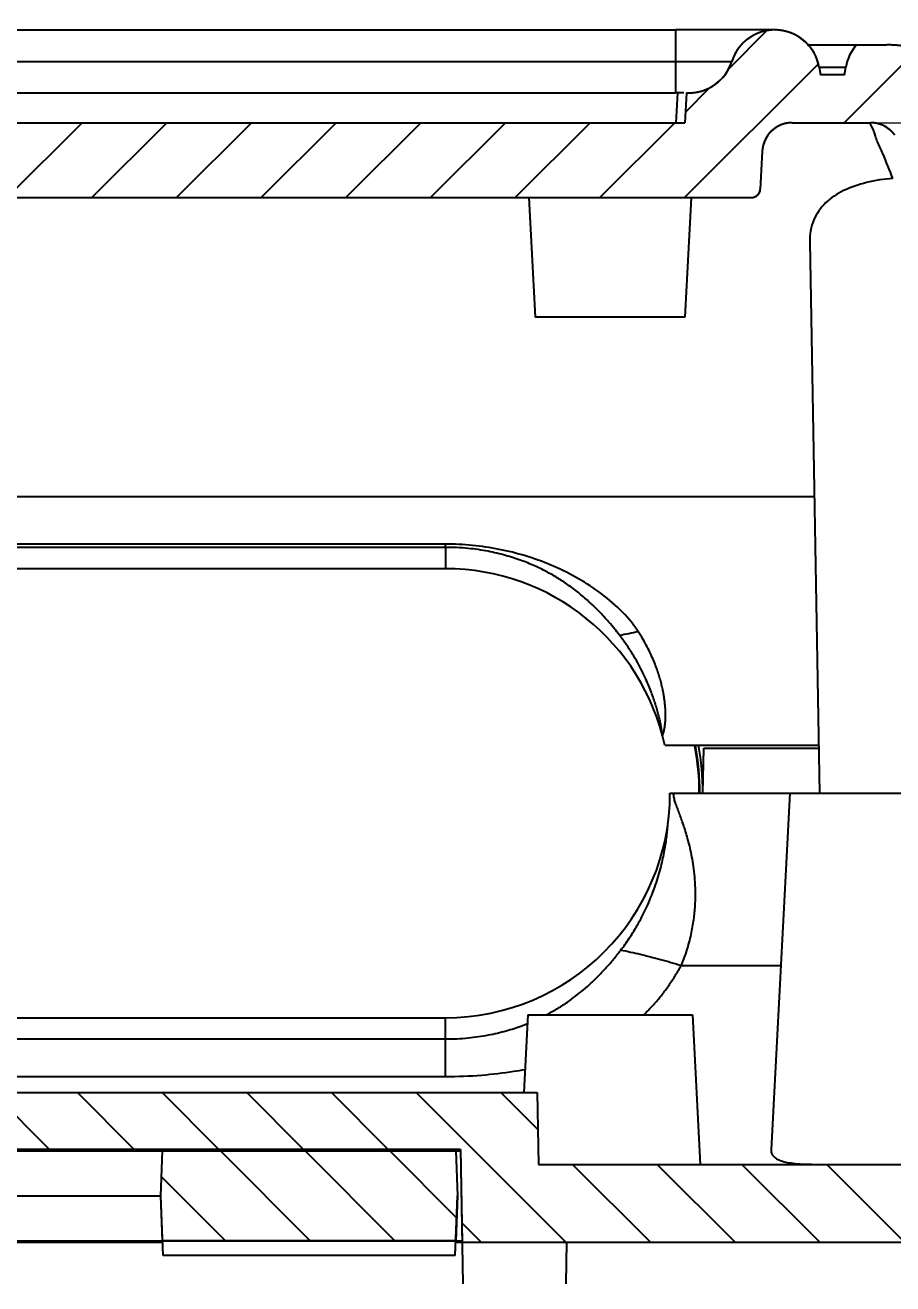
# Model space of a CAD drawing. Header units: millimetres. Extents: x 1786 to 4339, y -2795 to -1928.
# Drawn here: x 4201.66 to 4230.64, y -2548.85 to -2506.8 of the extents above; entities that cross this region are included whole.
import ezdxf

# ---------------------------------------------------------------- set-up
doc = ezdxf.new("R2010")
doc.units = ezdxf.units.MM
doc.layers.add('dim', color=3, linetype='Continuous', lineweight=9)
doc.styles.add('FFS', font='SIMFANG.TTF', dxfattribs={"width": 0.85})
doc.dimstyles.new('YanXiu', dxfattribs={"dimtxt": 2.5, "dimasz": 2.2, "dimexe": 1, "dimexo": 0.6, "dimgap": 0.66, "dimtad": 0, "dimzin": 9, "dimdsep": 46, "dimtxsty": 'FFS', "dimblk": 'CLOSEDBLANK', "dimcen": 0, "dimclrd": 256, "dimclre": 131, "dimclrt": 42, "dimazin": 2, "dimtfac": 1, "dimtofl": 0, "dimtmove": 0, "dimatfit": 3, "dimldrblk": 'CLOSEDBLANK', "dimfxl": 1, "dimlwd": 5, "dimlwe": 5, "dimarcsym": 0})
pattern_1 = [(315, (-316.9945, 82.8858), (1.4142136, 1.4142136), [])]

# ---------------------------------------------------------------- blocks, each defined once
blk = doc.blocks.new('_ClosedBlank')
at = {"color": 0, "linetype": 'ByBlock', "lineweight": -2}
for p, q in [((-1, 0.167), (0, 0)), ((-1, 0.167), (-1, -0.167)), ((0, 0), (-1, -0.167))]:
    blk.add_line(p, q, dxfattribs=at)
blk = doc.blocks.new('*D192')
at = {"layer": 'Defpoints', "color": 0}
for p in [(4227.273, -2510.06), (4233.369, -2544.86), (4244.793, -2544.86)]:
    blk.add_point(p, dxfattribs=at)
at = {"layer": 'dim', "color": 131, "lineweight": 5}
for p, q in [((4228.273, -2510.06), (4245.793, -2510.06)), ((4234.368, -2544.86), (4245.793, -2544.86))]:
    blk.add_line(p, q, dxfattribs=at)
at = {"layer": 'dim', "lineweight": 5}
for p, q in [((4244.793, -2514.06), (4244.793, -2521.199)), ((4244.793, -2540.86), (4244.793, -2533.72))]:
    blk.add_line(p, q, dxfattribs=at)
at = {"layer": 'dim', "lineweight": 5, "xscale": 4, "yscale": 4, "zscale": 4}
for p, rotation in [((4244.793, -2510.06), 90), ((4244.793, -2544.86), 270)]:
    blk.add_blockref('_ClosedBlank', p, dxfattribs=dict(at, rotation=rotation))
at = {"layer": 'dim', "color": 42, "insert": (4244.793, -2527.46), "char_height": 5, "attachment_point": 5, "rotation": 90, "style": 'FFS'}
blk.add_mtext('34.8', dxfattribs=at)
blk = doc.blocks.new('*u211')
at = {"linetype": 'Continuous'}
h = blk.add_hatch(dxfattribs=at)
h.set_pattern_fill('DEFAULT__7', color=2, scale=2, angle=45, style=0, pattern_type=0)
h.set_pattern_definition([(45, (-319.823, 82.8858), (-1.4142136, 1.4142136), [])])
edge = h.paths.add_edge_path()
edge.add_spline(control_points=[(126.837, 286.042), (129.732, 282.011), (131.836, 277.515), (133.077, 272.709)], knot_values=[0, 0, 0, 0, 1, 1, 1, 1], weights=[1, 0.988615, 0.988615, 1], degree=3, periodic=0)
edge.add_line((132.095, 272.709), (133.077, 272.709))
edge.add_spline(control_points=[(131.742, 273.959), (131.866, 273.544), (131.984, 273.128), (132.095, 272.709)], knot_values=[0, 0, 0, 0, 1, 1, 1, 1], weights=[1, 0.999908, 0.999908, 1], degree=3, periodic=0)
edge.add_line((130.794, 273.959), (131.742, 273.959))
edge.add_line((130.751, 272.709), (130.794, 273.959))
edge.add_line((129.763, 272.709), (130.751, 272.709))
edge.add_spline(control_points=[(123.849, 284.707), (126.544, 281.092), (128.537, 277.048), (129.763, 272.709)], knot_values=[0, 0, 0, 0, 1, 1, 1, 1], weights=[1, 0.988898, 0.988898, 1], degree=3, periodic=0)
edge.add_spline(control_points=[(123.849, 284.707), (123.657, 284.965), (123.369, 285.109), (123.047, 285.109)], knot_values=[0, 0, 0, 0, 1, 1, 1, 1], weights=[1, 0.929202, 0.929202, 1], degree=3, periodic=0)
edge.add_line((120.427, 285.109), (123.047, 285.109))
edge.add_spline(control_points=[(120.427, 285.109), (119.866, 285.109), (119.458, 284.722), (119.429, 284.161)], knot_values=[0, 0, 0, 0, 1, 1, 1, 1], weights=[1, 0.816916, 0.816916, 1], degree=3, periodic=0)
edge.add_line((119.429, 284.161), (119.362, 282.893))
edge.add_spline(control_points=[(119.063, 282.609), (119.231, 282.609), (119.353, 282.725), (119.362, 282.893)], knot_values=[0, 0, 0, 0, 1, 1, 1, 1], weights=[1, 0.816916, 0.816916, 1], degree=3, periodic=0)
edge.add_line((49.632, 282.609), (119.063, 282.609))
edge.add_spline(control_points=[(49.632, 282.609), (49.464, 282.609), (49.341, 282.725), (49.332, 282.893)], knot_values=[0, 0, 0, 0, 1, 1, 1, 1], weights=[1, 0.816916, 0.816916, 1], degree=3, periodic=0)
edge.add_line((49.266, 284.161), (49.332, 282.893))
edge.add_spline(control_points=[(48.267, 285.109), (48.829, 285.109), (49.237, 284.722), (49.266, 284.161)], knot_values=[0, 0, 0, 0, 1, 1, 1, 1], weights=[1, 0.816916, 0.816916, 1], degree=3, periodic=0)
edge.add_line((45.648, 285.109), (48.267, 285.109))
edge.add_spline(control_points=[(45.648, 285.109), (45.326, 285.109), (45.038, 284.965), (44.846, 284.707)], knot_values=[0, 0, 0, 0, 1, 1, 1, 1], weights=[1, 0.929202, 0.929202, 1], degree=3, periodic=0)
edge.add_spline(control_points=[(44.846, 284.707), (42.151, 281.092), (40.157, 277.048), (38.932, 272.709)], knot_values=[0, 0, 0, 0, 1, 1, 1, 1], weights=[1, 0.988898, 0.988898, 1], degree=3, periodic=0)
edge.add_line((37.944, 272.709), (38.932, 272.709))
edge.add_line((37.944, 272.709), (37.9, 273.959))
edge.add_line((37.9, 273.959), (36.953, 273.959))
edge.add_spline(control_points=[(36.953, 273.959), (36.828, 273.544), (36.71, 273.128), (36.599, 272.709)], knot_values=[0, 0, 0, 0, 1, 1, 1, 1], weights=[1, 0.999908, 0.999908, 1], degree=3, periodic=0)
edge.add_line((35.618, 272.709), (36.599, 272.709))
edge.add_spline(control_points=[(41.858, 286.042), (38.963, 282.011), (36.858, 277.515), (35.618, 272.709)], knot_values=[0, 0, 0, 0, 1, 1, 1, 1], weights=[1, 0.988615, 0.988615, 1], degree=3, periodic=0)
edge.add_spline(control_points=[(45.107, 287.709), (43.793, 287.709), (42.624, 287.109), (41.858, 286.042)], knot_values=[0, 0, 0, 0, 1, 1, 1, 1], weights=[1, 0.926504, 0.926504, 1], degree=3, periodic=0)
edge.add_line((45.107, 287.709), (46.114, 287.709))
edge.add_spline(control_points=[(46.114, 287.709), (46.302, 287.498), (46.426, 287.244), (46.475, 286.966)], knot_values=[0, 0, 0, 0, 1, 1, 1, 1], weights=[1, 0.974359, 0.974359, 1], degree=3, periodic=0)
edge.add_line((46.521, 286.709), (46.475, 286.966))
edge.add_line((47.321, 286.709), (46.521, 286.709))
edge.add_line((47.366, 286.966), (47.321, 286.709))
edge.add_spline(control_points=[(47.366, 286.966), (47.71, 288.916), (49.685, 289.046), (50.282, 287.158)], knot_values=[0, 0, 0, 0, 1, 1, 1, 1], weights=[1, 0.492007, 0.492007, 1], degree=3, periodic=0)
edge.add_spline(control_points=[(51.795, 286.109), (51.083, 286.072), (50.497, 286.478), (50.282, 287.158)], knot_values=[0, 0, 0, 0, 1, 1, 1, 1], weights=[1, 0.860596, 0.860596, 1], degree=3, periodic=0)
edge.add_line((51.795, 286.109), (51.847, 285.109))
edge.add_line((51.847, 285.109), (116.847, 285.109))
edge.add_line((116.9, 286.109), (116.847, 285.109))
edge.add_spline(control_points=[(116.9, 286.109), (117.612, 286.072), (118.198, 286.478), (118.413, 287.158)], knot_values=[0, 0, 0, 0, 1, 1, 1, 1], weights=[1, 0.860596, 0.860596, 1], degree=3, periodic=0)
edge.add_spline(control_points=[(121.329, 286.966), (120.985, 288.916), (119.01, 289.046), (118.413, 287.158)], knot_values=[0, 0, 0, 0, 1, 1, 1, 1], weights=[1, 0.492007, 0.492007, 1], degree=3, periodic=0)
edge.add_line((121.329, 286.966), (121.374, 286.709))
edge.add_line((122.174, 286.709), (121.374, 286.709))
edge.add_line((122.174, 286.709), (122.219, 286.966))
edge.add_spline(control_points=[(122.581, 287.709), (122.392, 287.498), (122.269, 287.244), (122.219, 286.966)], knot_values=[0, 0, 0, 0, 1, 1, 1, 1], weights=[1, 0.974359, 0.974359, 1], degree=3, periodic=0)
edge.add_line((122.581, 287.709), (123.588, 287.709))
edge.add_spline(control_points=[(126.837, 286.042), (126.07, 287.109), (124.901, 287.709), (123.588, 287.709)], knot_values=[0, 0, 0, 0, 1, 1, 1, 1], weights=[1, 0.926504, 0.926504, 1], degree=3, periodic=0)
h = blk.add_hatch(dxfattribs=at)
h.set_pattern_fill('DEFAULT__10', color=2, scale=2, angle=-45, style=0, pattern_type=0)
h.set_pattern_definition(pattern_1)
edge = h.paths.add_edge_path()
edge.add_line((40.069, 247.709), (59.293, 247.709))
edge.add_spline(control_points=[(40.069, 247.709), (38.267, 247.709), (36.811, 248.771), (36.26, 250.487)], knot_values=[0, 0, 0, 0, 1, 1, 1, 1], weights=[1, 0.871964, 0.871964, 1], degree=3, periodic=0)
edge.add_spline(control_points=[(35.618, 252.709), (35.81, 251.962), (36.025, 251.221), (36.26, 250.487)], knot_values=[0, 0, 0, 0, 1, 1, 1, 1], weights=[1, 0.999721, 0.999721, 1], degree=3, periodic=0)
edge.add_line((35.618, 252.709), (36.599, 252.709))
edge.add_spline(control_points=[(36.953, 251.459), (36.828, 251.874), (36.71, 252.29), (36.599, 252.709)], knot_values=[0, 0, 0, 0, 1, 1, 1, 1], weights=[1, 0.999908, 0.999908, 1], degree=3, periodic=0)
edge.add_line((37.9, 251.459), (36.953, 251.459))
edge.add_line((37.944, 252.709), (37.9, 251.459))
edge.add_line((37.944, 252.709), (38.932, 252.709))
edge.add_spline(control_points=[(38.932, 252.709), (39.095, 252.132), (39.272, 251.559), (39.463, 250.99)], knot_values=[0, 0, 0, 0, 1, 1, 1, 1], weights=[1, 0.999801, 0.999801, 1], degree=3, periodic=0)
edge.add_spline(control_points=[(40.411, 250.309), (39.966, 250.309), (39.605, 250.569), (39.463, 250.99)], knot_values=[0, 0, 0, 0, 1, 1, 1, 1], weights=[1, 0.874615, 0.874615, 1], degree=3, periodic=0)
edge.add_line((40.411, 250.309), (56.738, 250.309))
edge.add_line((56.78, 252.709), (56.738, 250.309))
edge.add_line((56.78, 252.709), (111.915, 252.709))
edge.add_line((111.915, 252.709), (111.956, 250.309))
edge.add_line((111.956, 250.309), (128.284, 250.309))
edge.add_spline(control_points=[(128.284, 250.309), (128.729, 250.309), (129.09, 250.569), (129.232, 250.99)], knot_values=[0, 0, 0, 0, 1, 1, 1, 1], weights=[1, 0.874615, 0.874615, 1], degree=3, periodic=0)
edge.add_spline(control_points=[(129.763, 252.709), (129.6, 252.132), (129.423, 251.559), (129.232, 250.99)], knot_values=[0, 0, 0, 0, 1, 1, 1, 1], weights=[1, 0.999801, 0.999801, 1], degree=3, periodic=0)
edge.add_line((129.763, 252.709), (130.751, 252.709))
edge.add_line((130.751, 252.709), (130.794, 251.459))
edge.add_line((130.794, 251.459), (131.742, 251.459))
edge.add_spline(control_points=[(131.742, 251.459), (131.866, 251.874), (131.984, 252.29), (132.095, 252.709)], knot_values=[0, 0, 0, 0, 1, 1, 1, 1], weights=[1, 0.999908, 0.999908, 1], degree=3, periodic=0)
edge.add_line((132.095, 252.709), (133.077, 252.709))
edge.add_spline(control_points=[(133.077, 252.709), (132.884, 251.962), (132.67, 251.221), (132.434, 250.487)], knot_values=[0, 0, 0, 0, 1, 1, 1, 1], weights=[1, 0.999721, 0.999721, 1], degree=3, periodic=0)
edge.add_spline(control_points=[(128.626, 247.709), (130.428, 247.709), (131.884, 248.771), (132.434, 250.487)], knot_values=[0, 0, 0, 0, 1, 1, 1, 1], weights=[1, 0.871964, 0.871964, 1], degree=3, periodic=0)
edge.add_line((109.401, 247.709), (128.626, 247.709))
edge.add_line((109.347, 250.809), (109.401, 247.709))
edge.add_line((109.347, 250.809), (59.347, 250.809))
edge.add_line((59.347, 250.809), (59.293, 247.709))
h = blk.add_hatch(dxfattribs=at)
h.set_pattern_fill('DEFAULT__6', color=2, scale=2, angle=-45, style=0, pattern_type=0)
h.set_pattern_definition(pattern_1)
edge = h.paths.add_edge_path()
edge.add_line((109.195, 250.759), (99.4, 250.759))
edge.add_line((109.195, 250.759), (109.247, 249.259))
edge.add_line((109.247, 249.259), (109.195, 247.759))
edge.add_line((109.195, 247.759), (99.4, 247.759))
edge.add_line((99.4, 247.759), (99.347, 249.259))
edge.add_line((99.347, 249.259), (99.4, 250.759))
edge = h.paths.add_edge_path()
edge.add_line((69.295, 250.759), (59.5, 250.759))
edge.add_line((69.347, 249.259), (69.295, 250.759))
edge.add_line((69.295, 247.759), (69.347, 249.259))
edge.add_line((69.295, 247.759), (59.5, 247.759))
edge.add_line((59.447, 249.259), (59.5, 247.759))
edge.add_line((59.5, 250.759), (59.447, 249.259))
at = {"color": 7, "linetype": 'Continuous'}
for p, q in [((51.597, 288.209, 0), (116.548, 288.209, 0)), ((116.548, 286.107, 0), (116.548, 288.209, 0)), ((117.986, 288.209, 0), (116.548, 288.209, 0)), ((120.931, 287.709, 0), (123.588, 287.709, 0)), ((122.581, 287.709, 0), (123.588, 287.709, 0)), ((52.147, 287.158, 0), (116.548, 287.158, 0)), ((116.548, 287.158, 0), (118.413, 287.158, 0)), ((121.329, 286.966, 0), (121.374, 286.709, 0)), ((121.329, 286.966, 0), (121.374, 286.709, 0)), ((121.329, 286.966, 0), (122.219, 286.966, 0)), ((122.174, 286.709, 0), (122.219, 286.966, 0)), ((122.174, 286.709, 0), (122.219, 286.966, 0)), ((122.174, 286.709, 0), (121.374, 286.709, 0)), ((122.174, 286.709, 0), (121.374, 286.709, 0)), ((52.147, 286.109, 0), (116.548, 286.109, 0)), ((116.6, 286.109, 0), (116.548, 285.109, 0)), ((116.9, 286.109, 0), (116.847, 285.109, 0)), ((116.9, 286.109, 0), (116.847, 285.109, 0)), ((51.847, 285.109, 0), (116.847, 285.109, 0)), ((51.847, 285.109, 0), (116.847, 285.109, 0)), ((120.427, 285.109, 0), (123.047, 285.109, 0)), ((120.427, 285.109, 0), (123.047, 285.109, 0)), ((119.429, 284.161, 0), (119.362, 282.893, 0)), ((119.429, 284.161, 0), (119.362, 282.893, 0)), ((49.632, 282.609, 0), (119.063, 282.609, 0)), ((49.632, 282.609, 0), (119.063, 282.609, 0)), ((111.638, 282.609, 0), (111.847, 278.609, 0)), ((117.057, 282.609, 0), (116.847, 278.609, 0)), ((121.017, 281.129, 0), (121.339, 262.709, 0)), ((116.847, 278.609, 0), (111.847, 278.609, 0)), ((121.166, 272.609, 0), (47.529, 272.609, 0)), ((108.847, 271.03, 0), (59.847, 271.03, 0)), ((108.847, 270.923, 0), (59.847, 270.923, 0)), ((108.847, 270.923, 0), (108.847, 271.03, 0)), ((108.847, 270.923, 0), (108.847, 270.209, 0)), ((108.847, 270.209, 0), (59.847, 270.209, 0)), ((116.175, 264.309, 0), (121.311, 264.309, 0)), ((117.447, 262.709, 0), (117.474, 264.209, 0)), ((117.474, 264.209, 0), (121.312, 264.209, 0)), ((116.347, 262.709, 0), (128.839, 262.709, 0)), ((120.347, 262.709, 0), (119.724, 250.808, 0)), ((116.725, 256.95, 0), (120.046, 256.95, 0)), ((111.597, 255.309, 0), (111.461, 252.709, 0)), ((111.597, 255.309, 0), (117.097, 255.309, 0)), ((117.097, 255.309, 0), (117.359, 250.309, 0)), ((59.847, 255.209, 0), (108.847, 255.209, 0)), ((108.847, 253.245, 0), (108.847, 255.209, 0)), ((59.847, 254.498, 0), (108.847, 254.498, 0)), ((59.847, 253.245, 0), (108.847, 253.245, 0)), ((56.78, 252.709, 0), (111.915, 252.709, 0)), ((56.78, 252.709, 0), (111.915, 252.709, 0)), ((111.915, 252.709, 0), (111.956, 250.309, 0)), ((111.915, 252.709, 0), (111.956, 250.309, 0)), ((109.347, 250.809, 0), (59.347, 250.809, 0)), ((109.347, 250.809, 0), (59.347, 250.809, 0)), ((59.347, 250.759, 0), (109.347, 250.759, 0)), ((99.347, 249.259, 0), (99.4, 250.759, 0)), ((99.347, 249.259, 0), (99.4, 250.759, 0)), ((109.195, 250.759, 0), (99.4, 250.759, 0)), ((109.195, 250.759, 0), (109.247, 249.259, 0)), ((109.195, 250.759, 0), (109.247, 249.259, 0)), ((109.347, 250.809, 0), (109.401, 247.709, 0)), ((109.347, 250.809, 0), (109.426, 246.318, 0)), ((111.956, 250.309, 0), (128.284, 250.309, 0)), ((111.956, 250.309, 0), (128.284, 250.309, 0)), ((69.347, 249.259, 0), (99.347, 249.259, 0)), ((99.4, 247.759, 0), (99.347, 249.259, 0)), ((99.417, 247.259, 0), (99.347, 249.259, 0)), ((109.177, 247.259, 0), (109.247, 249.259, 0)), ((109.247, 249.259, 0), (109.195, 247.759, 0)), ((59.293, 247.759, 0), (109.401, 247.759, 0)), ((69.295, 247.709, 0), (99.4, 247.709, 0)), ((109.195, 247.759, 0), (99.4, 247.759, 0)), ((109.195, 247.709, 0), (128.626, 247.709, 0)), ((109.401, 247.709, 0), (128.626, 247.709, 0)), ((112.877, 246.318, 0), (112.901, 247.709, 0)), ((109.177, 247.259, 0), (99.417, 247.259, 0))]:
    blk.add_line(p, q, dxfattribs=at)
at = {"color": 7, "linetype": 'Continuous', "elevation": 0}
blk.add_lwpolyline([(119.819, 288.209), (119.74, 288.208), (119.391, 288.209), (118.791, 288.208), (117.986, 288.209)], dxfattribs=at)
at = {"color": 7, "linetype": 'Continuous'}
for centre, radius, start, end in [((119.847, 286.705, 0), 1.504, 10, 162.4617), ((123.701, 286.705, 0), 1.504, 138.1154, 170), ((123.588, 283.709, 0), 4, 35.6853, 90), ((116.978, 287.611, 0), 1.504, 267, 342.4617), ((116.547, 279.033, 0), 7.076, 89.5696, 89.9939), ((120.427, 284.109, 0), 1, 90, 177), ((123.047, 284.109, 0), 1, 36.71, 90), ((119.063, 282.909, 0), 0.3, 270, 357), ((108.847, 262.709, 0), 7.5, 12.3178, 90), ((111.829, 283.313, 0), 15.585, 280.4756, 282.8068), ((108.847, 262.709, 0), 8.479, 0, 10.6569), ((108.847, 262.709, 0), 8.5, 0, 10.6676), ((108.847, 262.709, 0), 8.6, 0, 10.7222), ((108.847, 262.709, 0), 7.5, 270, 0), ((111.624, 259.402, 0), 5.619, 313.2111, 315.0229), ((109.031, 261.406, 0), 6.885, 290.0916, 291.7593)]:
    blk.add_arc(centre, radius, start, end, dxfattribs=at)
for points, start_tangent, end_tangent in [([(121.329, 286.966, 0), (121.327, 286.977, 0), (121.325, 286.988, 0), (121.322, 287, 0), (121.32, 287.011, 0), (121.318, 287.023, 0), (121.315, 287.034, 0), (121.313, 287.046, 0), (121.31, 287.057, 0), (121.307, 287.069, 0), (121.304, 287.081, 0), (121.301, 287.092, 0), (121.298, 287.104, 0), (121.294, 287.116, 0), (121.291, 287.128, 0), (121.287, 287.14, 0), (121.284, 287.152, 0), (121.28, 287.164, 0), (121.276, 287.176, 0), (121.272, 287.188, 0), (121.268, 287.2, 0), (121.264, 287.212, 0), (121.259, 287.224, 0), (121.255, 287.236, 0), (121.25, 287.249, 0), (121.245, 287.261, 0), (121.24, 287.273, 0), (121.235, 287.285, 0), (121.23, 287.298, 0), (121.224, 287.31, 0), (121.219, 287.322, 0), (121.213, 287.335, 0), (121.208, 287.347, 0), (121.202, 287.36, 0), (121.196, 287.372, 0), (121.189, 287.384, 0), (121.183, 287.397, 0), (121.176, 287.409, 0), (121.17, 287.422, 0), (121.163, 287.434, 0), (121.156, 287.446, 0), (121.149, 287.459, 0), (121.142, 287.471, 0), (121.134, 287.484, 0), (121.127, 287.496, 0), (121.119, 287.508, 0), (121.111, 287.521, 0), (121.103, 287.533, 0), (121.095, 287.546, 0), (121.086, 287.558, 0), (121.078, 287.57, 0), (121.069, 287.582, 0), (121.06, 287.595, 0), (121.051, 287.607, 0), (121.042, 287.619, 0), (121.032, 287.631, 0), (121.023, 287.643, 0), (121.013, 287.655, 0), (121.003, 287.667, 0), (120.993, 287.679, 0), (120.983, 287.691, 0), (120.973, 287.703, 0), (120.962, 287.715, 0), (120.951, 287.726, 0), (120.94, 287.738, 0), (120.929, 287.75, 0), (120.918, 287.761, 0), (120.907, 287.773, 0), (120.895, 287.784, 0), (120.883, 287.795, 0), (120.872, 287.806, 0), (120.859, 287.818, 0), (120.847, 287.829, 0), (120.835, 287.839, 0), (120.822, 287.85, 0), (120.81, 287.861, 0), (120.797, 287.872, 0), (120.784, 287.882, 0), (120.77, 287.893, 0), (120.757, 287.903, 0), (120.743, 287.913, 0), (120.73, 287.923, 0), (120.716, 287.933, 0), (120.702, 287.943, 0), (120.688, 287.952, 0), (120.673, 287.962, 0), (120.659, 287.971, 0), (120.644, 287.981, 0), (120.629, 287.99, 0), (120.614, 287.999, 0), (120.599, 288.007, 0), (120.584, 288.016, 0), (120.569, 288.025, 0), (120.553, 288.033, 0), (120.538, 288.041, 0), (120.522, 288.049, 0), (120.506, 288.057, 0), (120.49, 288.065, 0), (120.474, 288.072, 0), (120.457, 288.08, 0), (120.441, 288.087, 0), (120.425, 288.094, 0), (120.408, 288.101, 0), (120.391, 288.107, 0), (120.374, 288.114, 0), (120.357, 288.12, 0), (120.34, 288.126, 0), (120.323, 288.132, 0), (120.306, 288.137, 0), (120.289, 288.143, 0), (120.271, 288.148, 0), (120.254, 288.153, 0), (120.236, 288.158, 0), (120.218, 288.162, 0), (120.201, 288.167, 0), (120.183, 288.171, 0), (120.165, 288.175, 0), (120.147, 288.179, 0), (120.129, 288.182, 0), (120.111, 288.186, 0), (120.093, 288.189, 0), (120.074, 288.192, 0), (120.056, 288.194, 0), (120.038, 288.197, 0), (120.02, 288.199, 0), (120.001, 288.201, 0), (119.983, 288.203, 0), (119.965, 288.204, 0), (119.946, 288.206, 0), (119.928, 288.207, 0), (119.909, 288.208, 0), (119.891, 288.208, 0), (119.873, 288.209, 0), (119.854, 288.209, 0), (119.836, 288.209, 0), (119.817, 288.209, 0), (119.799, 288.208, 0), (119.781, 288.207, 0), (119.762, 288.207, 0), (119.744, 288.205, 0), (119.726, 288.204, 0), (119.707, 288.202, 0), (119.689, 288.201, 0), (119.671, 288.199, 0), (119.653, 288.196, 0), (119.635, 288.194, 0), (119.617, 288.191, 0), (119.599, 288.188, 0), (119.581, 288.185, 0), (119.563, 288.182, 0), (119.545, 288.178, 0), (119.527, 288.175, 0), (119.51, 288.171, 0), (119.492, 288.166, 0), (119.475, 288.162, 0), (119.457, 288.157, 0), (119.44, 288.153, 0), (119.423, 288.148, 0), (119.406, 288.143, 0), (119.389, 288.137, 0), (119.372, 288.132, 0), (119.355, 288.126, 0), (119.338, 288.12, 0), (119.322, 288.114, 0), (119.305, 288.108, 0), (119.289, 288.101, 0), (119.273, 288.095, 0), (119.257, 288.088, 0), (119.241, 288.081, 0), (119.225, 288.074, 0), (119.209, 288.067, 0), (119.194, 288.059, 0), (119.178, 288.052, 0), (119.163, 288.044, 0), (119.148, 288.036, 0), (119.132, 288.028, 0), (119.118, 288.02, 0), (119.103, 288.012, 0), (119.088, 288.003, 0), (119.074, 287.995, 0), (119.059, 287.986, 0), (119.045, 287.977, 0), (119.031, 287.968, 0), (119.017, 287.959, 0), (119.004, 287.95, 0), (118.99, 287.941, 0), (118.977, 287.931, 0), (118.963, 287.922, 0), (118.95, 287.912, 0), (118.937, 287.902, 0), (118.924, 287.893, 0), (118.912, 287.883, 0), (118.899, 287.873, 0), (118.887, 287.862, 0), (118.875, 287.852, 0), (118.863, 287.842, 0), (118.851, 287.832, 0), (118.839, 287.821, 0), (118.828, 287.811, 0), (118.816, 287.8, 0), (118.805, 287.789, 0), (118.794, 287.779, 0), (118.783, 287.768, 0), (118.772, 287.757, 0), (118.762, 287.746, 0), (118.751, 287.735, 0), (118.741, 287.724, 0), (118.731, 287.713, 0), (118.721, 287.702, 0), (118.711, 287.691, 0), (118.702, 287.68, 0), (118.692, 287.668, 0), (118.683, 287.657, 0), (118.674, 287.646, 0), (118.665, 287.634, 0), (118.656, 287.623, 0), (118.647, 287.612, 0), (118.639, 287.6, 0), (118.63, 287.589, 0), (118.622, 287.577, 0), (118.614, 287.566, 0), (118.606, 287.555, 0), (118.598, 287.543, 0), (118.591, 287.532, 0), (118.583, 287.52, 0), (118.576, 287.508, 0), (118.569, 287.497, 0), (118.562, 287.485, 0), (118.555, 287.474, 0), (118.548, 287.462, 0), (118.541, 287.451, 0), (118.535, 287.439, 0), (118.528, 287.428, 0), (118.522, 287.416, 0), (118.516, 287.405, 0), (118.51, 287.393, 0), (118.504, 287.382, 0), (118.498, 287.371, 0), (118.493, 287.359, 0), (118.487, 287.348, 0), (118.482, 287.336, 0), (118.477, 287.325, 0), (118.472, 287.314, 0), (118.467, 287.302, 0), (118.462, 287.291, 0), (118.457, 287.28, 0), (118.453, 287.269, 0), (118.448, 287.257, 0), (118.444, 287.246, 0), (118.44, 287.235, 0), (118.435, 287.224, 0), (118.431, 287.213, 0), (118.428, 287.202, 0), (118.424, 287.191, 0), (118.42, 287.18, 0), (118.416, 287.169, 0), (118.413, 287.158, 0)], (-0.173648, 0.984808), (-0.301343, -0.953516)), ([(122.581, 287.709, 0), (122.572, 287.699, 0), (122.564, 287.69, 0), (122.555, 287.68, 0), (122.547, 287.67, 0), (122.539, 287.66, 0), (122.531, 287.65, 0), (122.522, 287.64, 0), (122.514, 287.629, 0), (122.506, 287.619, 0), (122.499, 287.609, 0), (122.491, 287.598, 0), (122.483, 287.588, 0), (122.475, 287.577, 0), (122.468, 287.566, 0), (122.46, 287.556, 0), (122.453, 287.545, 0), (122.446, 287.534, 0), (122.439, 287.523, 0), (122.432, 287.512, 0), (122.425, 287.501, 0), (122.418, 287.49, 0), (122.411, 287.478, 0), (122.404, 287.467, 0), (122.397, 287.456, 0), (122.391, 287.444, 0), (122.385, 287.433, 0), (122.378, 287.421, 0), (122.372, 287.41, 0), (122.366, 287.398, 0), (122.36, 287.386, 0), (122.354, 287.374, 0), (122.348, 287.363, 0), (122.342, 287.351, 0), (122.337, 287.339, 0), (122.331, 287.327, 0), (122.326, 287.315, 0), (122.321, 287.303, 0), (122.315, 287.291, 0), (122.31, 287.279, 0), (122.305, 287.266, 0), (122.301, 287.254, 0), (122.296, 287.242, 0), (122.291, 287.23, 0), (122.287, 287.217, 0), (122.282, 287.205, 0), (122.278, 287.193, 0), (122.274, 287.18, 0), (122.27, 287.168, 0), (122.266, 287.155, 0), (122.262, 287.143, 0), (122.258, 287.13, 0), (122.254, 287.118, 0), (122.251, 287.105, 0), (122.247, 287.093, 0), (122.244, 287.08, 0), (122.241, 287.067, 0), (122.238, 287.055, 0), (122.235, 287.042, 0), (122.232, 287.029, 0), (122.229, 287.017, 0), (122.227, 287.004, 0), (122.224, 286.991, 0), (122.222, 286.979, 0), (122.219, 286.966, 0)], (-0.667633, -0.744491), (-0.173648, -0.984808)), ([(126.837, 286.042, 0), (126.82, 286.065, 0), (126.803, 286.088, 0), (126.786, 286.111, 0), (126.769, 286.134, 0), (126.751, 286.157, 0), (126.733, 286.18, 0), (126.715, 286.202, 0), (126.697, 286.225, 0), (126.679, 286.247, 0), (126.661, 286.27, 0), (126.642, 286.292, 0), (126.623, 286.314, 0), (126.604, 286.336, 0), (126.585, 286.358, 0), (126.565, 286.38, 0), (126.546, 286.401, 0), (126.526, 286.423, 0), (126.506, 286.444, 0), (126.486, 286.466, 0), (126.466, 286.487, 0), (126.445, 286.508, 0), (126.425, 286.529, 0), (126.404, 286.55, 0), (126.383, 286.57, 0), (126.361, 286.591, 0), (126.34, 286.611, 0), (126.319, 286.632, 0), (126.297, 286.652, 0), (126.275, 286.672, 0), (126.253, 286.692, 0), (126.231, 286.711, 0), (126.208, 286.731, 0), (126.186, 286.75, 0), (126.163, 286.77, 0), (126.14, 286.789, 0), (126.117, 286.808, 0), (126.094, 286.827, 0), (126.07, 286.845, 0), (126.047, 286.864, 0), (126.023, 286.882, 0), (125.999, 286.9, 0), (125.975, 286.918, 0), (125.951, 286.936, 0), (125.927, 286.954, 0), (125.903, 286.971, 0), (125.878, 286.988, 0), (125.853, 287.005, 0), (125.828, 287.022, 0), (125.803, 287.039, 0), (125.778, 287.056, 0), (125.753, 287.072, 0), (125.728, 287.088, 0), (125.702, 287.104, 0), (125.677, 287.12, 0), (125.651, 287.136, 0), (125.625, 287.151, 0), (125.599, 287.167, 0), (125.573, 287.182, 0), (125.546, 287.197, 0), (125.52, 287.211, 0), (125.494, 287.226, 0), (125.467, 287.24, 0), (125.44, 287.254, 0), (125.413, 287.268, 0), (125.387, 287.282, 0), (125.36, 287.295, 0), (125.332, 287.308, 0), (125.305, 287.321, 0), (125.278, 287.334, 0), (125.25, 287.347, 0), (125.223, 287.359, 0), (125.195, 287.372, 0), (125.168, 287.384, 0), (125.14, 287.395, 0), (125.112, 287.407, 0), (125.084, 287.418, 0), (125.056, 287.43, 0), (125.028, 287.441, 0), (125, 287.451, 0), (124.972, 287.462, 0), (124.944, 287.472, 0), (124.915, 287.482, 0), (124.887, 287.492, 0), (124.859, 287.502, 0), (124.83, 287.511, 0), (124.802, 287.52, 0), (124.773, 287.529, 0), (124.744, 287.538, 0), (124.716, 287.547, 0), (124.687, 287.555, 0), (124.658, 287.563, 0), (124.629, 287.571, 0), (124.6, 287.579, 0), (124.572, 287.586, 0), (124.543, 287.593, 0), (124.514, 287.6, 0), (124.485, 287.607, 0), (124.456, 287.614, 0), (124.427, 287.62, 0), (124.398, 287.626, 0), (124.369, 287.632, 0), (124.34, 287.638, 0), (124.311, 287.643, 0), (124.282, 287.648, 0), (124.252, 287.653, 0), (124.223, 287.658, 0), (124.194, 287.663, 0), (124.165, 287.667, 0), (124.136, 287.671, 0), (124.107, 287.675, 0), (124.078, 287.679, 0), (124.049, 287.682, 0), (124.02, 287.685, 0), (123.991, 287.689, 0), (123.962, 287.691, 0), (123.933, 287.694, 0), (123.904, 287.696, 0), (123.875, 287.699, 0), (123.846, 287.701, 0), (123.817, 287.702, 0), (123.788, 287.704, 0), (123.76, 287.705, 0), (123.731, 287.706, 0), (123.702, 287.707, 0), (123.674, 287.708, 0), (123.645, 287.709, 0), (123.616, 287.709, 0), (123.588, 287.709, 0)], (-0.583333, 0.812233), (-1, 0)), ([(116.9, 286.109, 0), (116.914, 286.108, 0), (116.929, 286.108, 0), (116.943, 286.107, 0), (116.958, 286.107, 0), (116.972, 286.107, 0), (116.987, 286.107, 0), (117.002, 286.107, 0), (117.016, 286.107, 0), (117.031, 286.108, 0), (117.046, 286.108, 0), (117.061, 286.109, 0), (117.076, 286.11, 0), (117.09, 286.111, 0), (117.105, 286.112, 0), (117.12, 286.114, 0), (117.135, 286.115, 0), (117.15, 286.117, 0), (117.165, 286.119, 0), (117.18, 286.12, 0), (117.195, 286.123, 0), (117.21, 286.125, 0), (117.226, 286.127, 0), (117.241, 286.13, 0), (117.256, 286.133, 0), (117.271, 286.136, 0), (117.286, 286.139, 0), (117.301, 286.142, 0), (117.316, 286.145, 0), (117.331, 286.149, 0), (117.346, 286.153, 0), (117.361, 286.156, 0), (117.376, 286.16, 0), (117.391, 286.165, 0), (117.407, 286.169, 0), (117.422, 286.174, 0), (117.437, 286.178, 0), (117.451, 286.183, 0), (117.466, 286.188, 0), (117.481, 286.193, 0), (117.496, 286.199, 0), (117.511, 286.204, 0), (117.526, 286.21, 0), (117.54, 286.216, 0), (117.555, 286.222, 0), (117.57, 286.228, 0), (117.584, 286.234, 0), (117.599, 286.241, 0), (117.613, 286.247, 0), (117.628, 286.254, 0), (117.642, 286.261, 0), (117.657, 286.268, 0), (117.671, 286.276, 0), (117.685, 286.283, 0), (117.699, 286.291, 0), (117.713, 286.298, 0), (117.727, 286.306, 0), (117.741, 286.314, 0), (117.755, 286.323, 0), (117.768, 286.331, 0), (117.782, 286.339, 0), (117.796, 286.348, 0), (117.809, 286.357, 0), (117.822, 286.366, 0), (117.836, 286.375, 0), (117.849, 286.384, 0), (117.862, 286.393, 0), (117.875, 286.403, 0), (117.888, 286.413, 0), (117.9, 286.422, 0), (117.913, 286.432, 0), (117.925, 286.442, 0), (117.938, 286.452, 0), (117.95, 286.463, 0), (117.962, 286.473, 0), (117.974, 286.484, 0), (117.986, 286.494, 0), (117.998, 286.505, 0), (118.01, 286.516, 0), (118.021, 286.527, 0), (118.033, 286.538, 0), (118.044, 286.549, 0), (118.055, 286.561, 0), (118.066, 286.572, 0), (118.077, 286.584, 0), (118.088, 286.595, 0), (118.099, 286.607, 0), (118.109, 286.619, 0), (118.12, 286.631, 0), (118.13, 286.643, 0), (118.14, 286.655, 0), (118.15, 286.667, 0), (118.16, 286.68, 0), (118.169, 286.692, 0), (118.179, 286.704, 0), (118.188, 286.717, 0), (118.197, 286.73, 0), (118.206, 286.742, 0), (118.215, 286.755, 0), (118.224, 286.768, 0), (118.233, 286.781, 0), (118.241, 286.794, 0), (118.25, 286.807, 0), (118.258, 286.82, 0), (118.266, 286.833, 0), (118.274, 286.846, 0), (118.281, 286.859, 0), (118.289, 286.873, 0), (118.296, 286.886, 0), (118.304, 286.899, 0), (118.311, 286.913, 0), (118.318, 286.926, 0), (118.325, 286.939, 0), (118.331, 286.953, 0), (118.338, 286.967, 0), (118.344, 286.98, 0), (118.35, 286.994, 0), (118.356, 287.007, 0), (118.362, 287.021, 0), (118.368, 287.035, 0), (118.374, 287.048, 0), (118.379, 287.062, 0), (118.384, 287.076, 0), (118.389, 287.089, 0), (118.394, 287.103, 0), (118.399, 287.117, 0), (118.404, 287.13, 0), (118.409, 287.144, 0), (118.413, 287.158, 0)], (0.99863, -0.052336), (0.301343, 0.953516)), ([(116.715, 286.108, 0), (116.6, 286.109, 0)], (-0.999444, 0.033333), (-0.999973, 0.007351)), ([(116.812, 286.108, 0), (116.715, 286.108, 0)], (-0.991762, -0.128098), (-0.999444, 0.033333)), ([(120.427, 285.109, 0), (120.417, 285.109, 0), (120.406, 285.109, 0), (120.395, 285.108, 0), (120.384, 285.108, 0), (120.373, 285.107, 0), (120.362, 285.107, 0), (120.351, 285.106, 0), (120.34, 285.105, 0), (120.329, 285.104, 0), (120.318, 285.103, 0), (120.307, 285.102, 0), (120.295, 285.1, 0), (120.284, 285.099, 0), (120.273, 285.097, 0), (120.262, 285.095, 0), (120.251, 285.093, 0), (120.239, 285.091, 0), (120.228, 285.089, 0), (120.217, 285.086, 0), (120.205, 285.084, 0), (120.194, 285.081, 0), (120.183, 285.079, 0), (120.171, 285.076, 0), (120.16, 285.073, 0), (120.149, 285.069, 0), (120.138, 285.066, 0), (120.126, 285.063, 0), (120.115, 285.059, 0), (120.104, 285.055, 0), (120.092, 285.051, 0), (120.081, 285.047, 0), (120.07, 285.043, 0), (120.059, 285.039, 0), (120.048, 285.034, 0), (120.037, 285.029, 0), (120.025, 285.025, 0), (120.014, 285.02, 0), (120.003, 285.015, 0), (119.992, 285.009, 0), (119.981, 285.004, 0), (119.971, 284.998, 0), (119.96, 284.993, 0), (119.949, 284.987, 0), (119.938, 284.981, 0), (119.927, 284.975, 0), (119.917, 284.969, 0), (119.906, 284.962, 0), (119.896, 284.956, 0), (119.885, 284.949, 0), (119.875, 284.943, 0), (119.865, 284.936, 0), (119.855, 284.929, 0), (119.844, 284.921, 0), (119.834, 284.914, 0), (119.824, 284.907, 0), (119.815, 284.899, 0), (119.805, 284.891, 0), (119.795, 284.884, 0), (119.785, 284.876, 0), (119.776, 284.868, 0), (119.767, 284.86, 0), (119.757, 284.851, 0), (119.748, 284.843, 0), (119.739, 284.834, 0), (119.73, 284.826, 0), (119.721, 284.817, 0), (119.712, 284.808, 0), (119.704, 284.799, 0), (119.695, 284.79, 0), (119.687, 284.781, 0), (119.678, 284.772, 0), (119.67, 284.762, 0), (119.662, 284.753, 0), (119.654, 284.743, 0), (119.646, 284.734, 0), (119.639, 284.724, 0), (119.631, 284.714, 0), (119.624, 284.704, 0), (119.616, 284.694, 0), (119.609, 284.684, 0), (119.602, 284.674, 0), (119.595, 284.664, 0), (119.589, 284.653, 0), (119.582, 284.643, 0), (119.575, 284.633, 0), (119.569, 284.622, 0), (119.563, 284.612, 0), (119.557, 284.601, 0), (119.551, 284.59, 0), (119.545, 284.58, 0), (119.539, 284.569, 0), (119.534, 284.558, 0), (119.529, 284.547, 0), (119.523, 284.537, 0), (119.518, 284.526, 0), (119.513, 284.515, 0), (119.509, 284.504, 0), (119.504, 284.493, 0), (119.499, 284.482, 0), (119.495, 284.471, 0), (119.491, 284.46, 0), (119.487, 284.448, 0), (119.483, 284.437, 0), (119.479, 284.426, 0), (119.475, 284.415, 0), (119.472, 284.404, 0), (119.468, 284.393, 0), (119.465, 284.382, 0), (119.462, 284.37, 0), (119.459, 284.359, 0), (119.456, 284.348, 0), (119.454, 284.337, 0), (119.451, 284.326, 0), (119.449, 284.315, 0), (119.446, 284.304, 0), (119.444, 284.293, 0), (119.442, 284.281, 0), (119.44, 284.27, 0), (119.439, 284.259, 0), (119.437, 284.248, 0), (119.436, 284.237, 0), (119.434, 284.226, 0), (119.433, 284.215, 0), (119.432, 284.205, 0), (119.431, 284.194, 0), (119.43, 284.183, 0), (119.429, 284.172, 0), (119.429, 284.161, 0)], (-1, 0), (-0.052336, -0.99863)), ([(123.28, 284.473, 0), (123.213, 284.659, 0), (123.076, 284.999, 0), (123.043, 285.109, 0)], (-0.37779, 0.925891), (0.999997, 0.00232)), ([(123.849, 284.707, 0), (123.84, 284.718, 0), (123.832, 284.729, 0), (123.823, 284.74, 0), (123.814, 284.751, 0), (123.805, 284.762, 0), (123.795, 284.772, 0), (123.786, 284.783, 0), (123.776, 284.794, 0), (123.766, 284.804, 0), (123.756, 284.814, 0), (123.746, 284.824, 0), (123.735, 284.835, 0), (123.725, 284.844, 0), (123.714, 284.854, 0), (123.703, 284.864, 0), (123.692, 284.873, 0), (123.681, 284.883, 0), (123.669, 284.892, 0), (123.658, 284.901, 0), (123.646, 284.91, 0), (123.634, 284.918, 0), (123.622, 284.927, 0), (123.61, 284.935, 0), (123.598, 284.944, 0), (123.586, 284.952, 0), (123.573, 284.959, 0), (123.56, 284.967, 0), (123.548, 284.975, 0), (123.535, 284.982, 0), (123.522, 284.989, 0), (123.509, 284.996, 0), (123.496, 285.003, 0), (123.482, 285.009, 0), (123.469, 285.016, 0), (123.456, 285.022, 0), (123.442, 285.028, 0), (123.428, 285.033, 0), (123.415, 285.039, 0), (123.401, 285.044, 0), (123.387, 285.049, 0), (123.373, 285.054, 0), (123.359, 285.059, 0), (123.345, 285.063, 0), (123.331, 285.068, 0), (123.317, 285.072, 0), (123.303, 285.076, 0), (123.289, 285.079, 0), (123.274, 285.083, 0), (123.26, 285.086, 0), (123.246, 285.089, 0), (123.232, 285.092, 0), (123.218, 285.094, 0), (123.203, 285.097, 0), (123.189, 285.099, 0), (123.175, 285.101, 0), (123.16, 285.102, 0), (123.146, 285.104, 0), (123.132, 285.105, 0), (123.118, 285.106, 0), (123.104, 285.107, 0), (123.089, 285.108, 0), (123.075, 285.109, 0), (123.061, 285.109, 0), (123.047, 285.109, 0)], (-0.597765, 0.801671), (-1, 0)), ([(123.79, 283.249, 0), (123.454, 284.079, 0), (123.28, 284.473, 0)], (-0.369199, 0.92935), (-0.37779, 0.925891)), ([(123.79, 283.249, 0), (122.907, 283.108, 0), (122.148, 282.84, 0), (121.544, 282.429, 0), (121.149, 281.859, 0), (121.017, 281.129, 0)], (-0.996524, -0.083307), (0.017452, -0.999848)), ([(119.063, 282.609, 0), (119.069, 282.609, 0), (119.076, 282.609, 0), (119.082, 282.61, 0), (119.089, 282.61, 0), (119.096, 282.611, 0), (119.102, 282.612, 0), (119.109, 282.613, 0), (119.116, 282.614, 0), (119.122, 282.615, 0), (119.129, 282.616, 0), (119.136, 282.618, 0), (119.143, 282.62, 0), (119.15, 282.622, 0), (119.156, 282.624, 0), (119.163, 282.626, 0), (119.17, 282.629, 0), (119.177, 282.631, 0), (119.183, 282.634, 0), (119.19, 282.637, 0), (119.196, 282.64, 0), (119.203, 282.644, 0), (119.209, 282.647, 0), (119.216, 282.651, 0), (119.222, 282.655, 0), (119.228, 282.659, 0), (119.234, 282.663, 0), (119.241, 282.667, 0), (119.246, 282.672, 0), (119.252, 282.676, 0), (119.258, 282.681, 0), (119.264, 282.686, 0), (119.269, 282.691, 0), (119.275, 282.697, 0), (119.28, 282.702, 0), (119.285, 282.707, 0), (119.29, 282.713, 0), (119.295, 282.719, 0), (119.299, 282.724, 0), (119.304, 282.73, 0), (119.308, 282.736, 0), (119.312, 282.742, 0), (119.316, 282.749, 0), (119.32, 282.755, 0), (119.324, 282.761, 0), (119.327, 282.768, 0), (119.331, 282.774, 0), (119.334, 282.781, 0), (119.337, 282.787, 0), (119.34, 282.794, 0), (119.342, 282.8, 0), (119.345, 282.807, 0), (119.347, 282.814, 0), (119.349, 282.82, 0), (119.351, 282.827, 0), (119.353, 282.834, 0), (119.355, 282.84, 0), (119.356, 282.847, 0), (119.358, 282.854, 0), (119.359, 282.86, 0), (119.36, 282.867, 0), (119.361, 282.874, 0), (119.361, 282.88, 0), (119.362, 282.887, 0), (119.362, 282.893, 0)], (1, 0), (0.052336, 0.99863)), ([(115.275, 268.126, 0), (114.685, 268.835, 0), (113.97, 269.437, 0), (113.192, 269.931, 0), (112.369, 270.33, 0), (111.518, 270.637, 0), (110.643, 270.856, 0), (109.752, 270.987, 0), (108.847, 271.03, 0)], (-0.548521, 0.836137), (-1, 0.000011)), ([(114.663, 267.987, 0), (114.31, 268.419, 0), (113.968, 268.791, 0), (113.63, 269.117, 0), (113.287, 269.409, 0), (112.934, 269.674, 0), (112.576, 269.909, 0), (112.214, 270.114, 0), (111.823, 270.305, 0), (111.372, 270.487, 0), (110.856, 270.652, 0), (110.27, 270.79, 0), (109.602, 270.886, 0), (108.847, 270.923, 0)], (-0.608833, 0.793298), (-1, 0.000005)), ([(116.099, 264.624, 0), (116.083, 264.747, 0), (116.064, 264.872, 0), (116.038, 265.01, 0), (116.006, 265.16, 0), (115.967, 265.321, 0), (115.92, 265.493, 0), (115.866, 265.676, 0), (115.802, 265.87, 0), (115.727, 266.076, 0), (115.639, 266.297, 0), (115.536, 266.535, 0), (115.413, 266.79, 0), (115.269, 267.063, 0), (115.098, 267.355, 0), (114.898, 267.663, 0), (114.663, 267.987, 0)], (-0.102079, 0.994776), (-0.60887, 0.79327)), ([(116.096, 264.634, 0), (116.112, 264.671, 0), (116.125, 264.708, 0), (116.137, 264.747, 0), (116.148, 264.789, 0), (116.158, 264.835, 0), (116.168, 264.884, 0), (116.176, 264.939, 0), (116.184, 265, 0), (116.191, 265.068, 0), (116.196, 265.141, 0), (116.2, 265.218, 0), (116.201, 265.301, 0), (116.2, 265.389, 0), (116.196, 265.483, 0), (116.19, 265.583, 0), (116.18, 265.691, 0), (116.167, 265.807, 0), (116.149, 265.931, 0), (116.126, 266.066, 0), (116.096, 266.211, 0), (116.059, 266.368, 0), (116.013, 266.538, 0), (115.957, 266.722, 0), (115.888, 266.919, 0), (115.805, 267.13, 0), (115.706, 267.355, 0), (115.588, 267.594, 0), (115.447, 267.848, 0), (115.275, 268.126, 0)], (0.408809, 0.91262), (-0.548322, 0.836267)), ([(116.725, 256.95, 0), (116.932, 257.523, 0), (117.069, 258.058, 0), (117.151, 258.555, 0), (117.191, 259.014, 0), (117.198, 259.438, 0), (117.181, 259.829, 0), (117.144, 260.185, 0), (117.095, 260.509, 0), (117.036, 260.803, 0), (116.971, 261.072, 0), (116.902, 261.319, 0), (116.831, 261.548, 0), (116.759, 261.759, 0), (116.688, 261.954, 0), (116.621, 262.133, 0), (116.561, 262.296, 0), (116.512, 262.447, 0), (116.48, 262.585, 0), (116.469, 262.709, 0)], (0.384196, 0.923251), (-0.000937, 1)), ([(114.707, 257.469, 0), (114.989, 257.864, 0), (115.228, 258.249, 0), (115.431, 258.62, 0), (115.603, 258.977, 0), (115.747, 259.32, 0), (115.868, 259.649, 0), (115.967, 259.962, 0), (116.049, 260.256, 0), (116.114, 260.534, 0), (116.167, 260.795, 0), (116.208, 261.042, 0), (116.24, 261.277, 0), (116.264, 261.501, 0), (116.281, 261.713, 0)], (0.606007, 0.795459), (0.067734, 0.997703)), ([(112.225, 255.308, 0), (112.259, 255.326, 0), (112.611, 255.528, 0), (112.919, 255.728, 0), (113.196, 255.93, 0), (113.458, 256.141, 0), (113.715, 256.369, 0), (113.969, 256.616, 0), (114.22, 256.881, 0), (114.465, 257.165, 0), (114.707, 257.469, 0)], (0.884874, 0.46583), (0.605941, 0.795509)), ([(114.707, 257.469, 0), (115.355, 257.33, 0), (116.033, 257.156, 0), (116.725, 256.95, 0)], (0.982345, -0.187079), (0.953156, -0.302479)), ([(115.599, 255.43, 0), (115.865, 255.716, 0), (116.109, 256.015, 0), (116.331, 256.322, 0), (116.534, 256.634, 0), (116.725, 256.95, 0)], (0.706817, 0.707396), (0.504163, 0.863609)), ([(108.847, 254.498, 0), (109.609, 254.535, 0), (110.283, 254.633, 0), (110.876, 254.773, 0), (111.396, 254.94, 0)], (1, 0.000004), (0.939136, 0.343544)), ([(108.847, 253.245, 0), (110.062, 253.293, 0), (111.131, 253.419, 0), (111.504, 253.483, 0)], (1, 0.000009), (0.982679, 0.185313)), ([(119.724, 250.808, 0), (119.739, 250.686, 0), (119.801, 250.581, 0), (119.908, 250.495, 0), (120.061, 250.427, 0), (120.262, 250.376, 0), (120.523, 250.339, 0), (120.857, 250.316, 0), (121.286, 250.309, 0)], (-0.052336, -0.99863), (1, 0))]:
    blk.add_spline(points, degree=3, dxfattribs=dict(at, start_tangent=start_tangent, end_tangent=end_tangent))
at = {"layer": 'dim'}
dim = blk.add_linear_dim(base=(137.947, 250.309, 0), p1=(120.427, 285.109, 0), p2=(126.523, 250.309, 0), angle=90, dimstyle='YanXiu', override={"dimtxt": 5, "dimasz": 4, "dimexe": 0.9995, "dimexo": 0.9995, "dimgap": 0.9995}, dxfattribs=at)
dim.commit()
dim.dimension.update_dxf_attribs({"geometry": '*D192', "text_midpoint": (137.947, 267.709, 0), "insert": (-4106.846, 2795.168)})

msp = doc.modelspace()

# ---------------------------------------------------------------- block references
msp.add_blockref('*u211', (4106.846, -2795.168))

doc.saveas('drawing.dxf')
